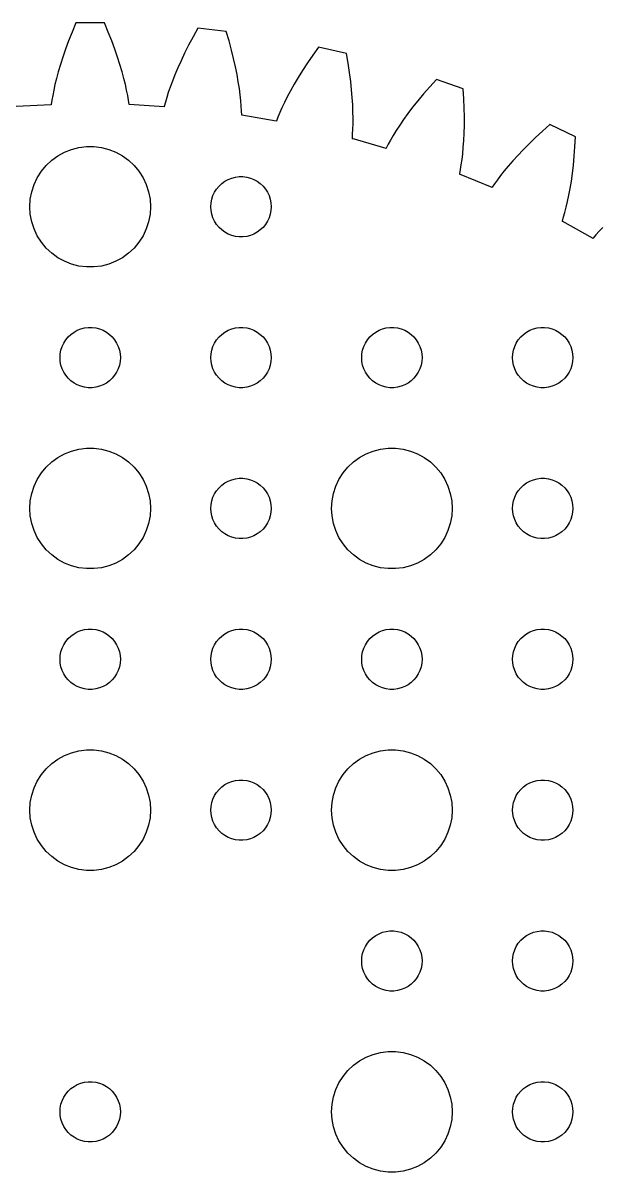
# Model space of a CAD drawing. Header units: metres. Extents: x -54 to 54, y 56 to 164.
# Drawn here: x -3.3 to 25.4, y 107 to 164.1 of the extents above; entities that cross this region are included whole.
import ezdxf

# ---------------------------------------------------------------- set-up
doc = ezdxf.new("R2010")
doc.units = ezdxf.units.M

msp = doc.modelspace()

# ---------------------------------------------------------------- linework, layer by layer
for p, q in [((-0.70746, 164.137), (-0.89977, 163.683)), ((0.70746, 164.137), (-0.70746, 164.137)), ((0.89977, 163.683), (0.70746, 164.137)), ((-0.89977, 163.683), (-1.07236, 163.248)), ((1.07236, 163.248), (0.89977, 163.683)), ((5.11647, 163.446), (4.89624, 163.033)), ((5.35844, 163.876), (5.11647, 163.446)), ((6.76447, 163.718), (5.35844, 163.876)), ((6.90468, 163.245), (6.76447, 163.718)), ((-1.22618, 162.833), (-1.36227, 162.438)), ((-1.07236, 163.248), (-1.22618, 162.833)), ((1.22618, 162.833), (1.07236, 163.248)), ((1.36227, 162.438), (1.22618, 162.833)), ((4.89624, 163.033), (4.69691, 162.638)), ((7.02747, 162.793), (6.90468, 163.245)), ((11.357, 162.937), (11.0684, 162.537)), ((12.7364, 162.623), (11.357, 162.937)), ((-1.36227, 162.438), (-1.48166, 162.065)), ((1.48166, 162.065), (1.36227, 162.438)), ((4.51752, 162.261), (4.35709, 161.904)), ((4.69691, 162.638), (4.51752, 162.261)), ((7.13385, 162.363), (7.02747, 162.793)), ((7.22493, 161.956), (7.13385, 162.363)), ((11.0684, 162.537), (10.8033, 162.151)), ((12.8228, 162.137), (12.7364, 162.623)), ((-1.58534, 161.714), (-1.67439, 161.384)), ((-1.48166, 162.065), (-1.58534, 161.714)), ((1.58534, 161.714), (1.48166, 162.065)), ((1.67439, 161.384), (1.58534, 161.714)), ((4.35709, 161.904), (4.21471, 161.566)), ((7.30177, 161.572), (7.22493, 161.956)), ((10.5609, 161.781), (10.3405, 161.427)), ((10.8033, 162.151), (10.5609, 161.781)), ((12.8942, 161.674), (12.8228, 162.137)), ((-1.67439, 161.384), (-1.74988, 161.078)), ((1.74988, 161.078), (1.67439, 161.384)), ((4.08936, 161.249), (3.98003, 160.953)), ((4.21471, 161.566), (4.08936, 161.249)), ((7.36545, 161.211), (7.30177, 161.572)), ((7.41708, 160.874), (7.36545, 161.211)), ((10.3405, 161.427), (10.1411, 161.089)), ((12.9518, 161.235), (12.8942, 161.674)), ((12.9967, 160.82), (12.9518, 161.235)), ((17.2127, 161.333), (16.8811, 160.968)), ((18.5482, 160.866), (17.2127, 161.333)), ((-1.81288, 160.795), (-1.86449, 160.535)), ((-1.74988, 161.078), (-1.81288, 160.795)), ((1.81288, 160.795), (1.74988, 161.078)), ((1.86449, 160.535), (1.81288, 160.795)), ((3.88571, 160.678), (3.80534, 160.426)), ((3.98003, 160.953), (3.88571, 160.678)), ((7.45778, 160.561), (7.41708, 160.874)), ((7.48868, 160.272), (7.45778, 160.561)), ((9.96176, 160.77), (9.80168, 160.469)), ((10.1411, 161.089), (9.96176, 160.77)), ((13.0301, 160.43), (12.9967, 160.82)), ((16.5744, 160.614), (16.2922, 160.273)), ((16.8811, 160.968), (16.5744, 160.614)), ((18.5796, 160.373), (18.5482, 160.866)), ((-1.93741, 160.073), (-3.6815, 159.98)), ((-1.90581, 160.299), (-1.93796, 160.088)), ((-1.93796, 160.088), (-1.93741, 160.073)), ((-1.86449, 160.535), (-1.90581, 160.299)), ((1.90581, 160.299), (1.86449, 160.535)), ((1.93796, 160.088), (1.90581, 160.299)), ((1.93758, 160.078), (1.93796, 160.088)), ((3.6812, 159.976), (1.93758, 160.078)), ((3.68224, 159.99), (3.6812, 159.976)), ((3.73788, 160.196), (3.68224, 159.99)), ((3.80534, 160.426), (3.73788, 160.196)), ((7.51086, 160.008), (7.48868, 160.272)), ((7.52553, 159.769), (7.51086, 160.008)), ((9.6599, 160.187), (9.53543, 159.925)), ((9.80168, 160.469), (9.6599, 160.187)), ((13.0529, 160.064), (13.0301, 160.43)), ((13.0665, 159.724), (13.0529, 160.064)), ((16.2922, 160.273), (16.0334, 159.946)), ((18.5988, 159.906), (18.5796, 160.373)), ((7.53378, 159.556), (7.52553, 159.769)), ((7.5323, 159.546), (7.53378, 159.556)), ((9.25356, 159.249), (7.5323, 159.546)), ((9.33456, 159.462), (9.25615, 159.263)), ((9.42732, 159.683), (9.33456, 159.462)), ((9.53543, 159.925), (9.42732, 159.683)), ((13.0719, 159.408), (13.0665, 159.724)), ((13.0703, 159.118), (13.0719, 159.408)), ((15.7975, 159.633), (15.5835, 159.335)), ((16.0334, 159.946), (15.7975, 159.633)), ((18.6069, 159.463), (18.5988, 159.906)), ((18.6051, 159.046), (18.6069, 159.463)), ((9.25615, 159.263), (9.25356, 159.249)), ((13.0506, 158.614), (13.0628, 158.853)), ((13.0628, 158.853), (13.0703, 159.118)), ((15.3908, 159.054), (15.2183, 158.79)), ((15.5835, 159.335), (15.3908, 159.054)), ((18.5945, 158.654), (18.6051, 159.046)), ((22.8519, 159.083), (22.4815, 158.757)), ((24.1267, 158.469), (22.8519, 159.083)), ((13.0323, 158.391), (13.0349, 158.4)), ((14.7095, 157.903), (13.0323, 158.391)), ((13.0349, 158.4), (13.0506, 158.614)), ((14.9308, 158.315), (14.8139, 158.106)), ((15.0652, 158.543), (14.9308, 158.315)), ((15.2183, 158.79), (15.0652, 158.543)), ((18.5516, 157.948), (18.5763, 158.288)), ((18.5763, 158.288), (18.5945, 158.654)), ((22.1372, 158.44), (21.8185, 158.133)), ((22.4815, 158.757), (22.1372, 158.44)), ((24.1028, 157.976), (24.1267, 158.469)), ((-1.60747, 157.533), (-1.27733, 157.714)), ((-1.27733, 157.714), (-0.92705, 157.853)), ((-0.92705, 157.853), (-0.56213, 157.947)), ((-0.56213, 157.947), (-0.18837, 157.994)), ((-0.18837, 157.994), (0.18837, 157.994)), ((0.18837, 157.994), (0.56213, 157.947)), ((0.56213, 157.947), (0.92705, 157.853)), ((0.92705, 157.853), (1.27733, 157.714)), ((1.27733, 157.714), (1.60747, 157.533)), ((14.7136, 157.917), (14.7095, 157.903)), ((14.8139, 158.106), (14.7136, 157.917)), ((18.5217, 157.634), (18.5516, 157.948)), ((21.5247, 157.836), (21.2552, 157.552)), ((21.8185, 158.133), (21.5247, 157.836)), ((24.0695, 157.509), (24.1028, 157.976)), ((-2.1869, 157.054), (-1.91226, 157.312)), ((-1.91226, 157.312), (-1.60747, 157.533)), ((1.60747, 157.533), (1.91226, 157.312)), ((1.91226, 157.312), (2.1869, 157.054)), ((18.4505, 157.083), (18.4875, 157.345)), ((18.4875, 157.345), (18.5217, 157.634)), ((21.0093, 157.28), (20.7863, 157.022)), ((21.2552, 157.552), (21.0093, 157.28)), ((24.028, 157.069), (24.0695, 157.509)), ((-2.62891, 156.445), (-2.42705, 156.763)), ((-2.42705, 156.763), (-2.1869, 157.054)), ((2.1869, 157.054), (2.42705, 156.763)), ((2.42705, 156.763), (2.62891, 156.445)), ((18.3684, 156.628), (18.3721, 156.637)), ((19.9805, 155.955), (18.3684, 156.628)), ((18.3721, 156.637), (18.4116, 156.847)), ((18.4116, 156.847), (18.4505, 157.083)), ((20.4056, 156.551), (20.2464, 156.339)), ((20.5853, 156.779), (20.4056, 156.551)), ((20.7863, 157.022), (20.5853, 156.779)), ((23.9251, 156.266), (23.9795, 156.654)), ((23.9795, 156.654), (24.028, 157.069)), ((-2.90575, 155.746), (-2.78932, 156.104)), ((-2.78932, 156.104), (-2.62891, 156.445)), ((2.62891, 156.445), (2.78932, 156.104)), ((2.78932, 156.104), (2.90575, 155.746)), ((6.28647, 155.882), (6.40654, 156.027)), ((6.40654, 156.027), (6.54385, 156.156)), ((6.54385, 156.156), (6.69626, 156.266)), ((6.69626, 156.266), (6.86133, 156.357)), ((6.86133, 156.357), (7.03647, 156.427)), ((7.03647, 156.427), (7.21892, 156.473)), ((7.21892, 156.473), (7.40581, 156.497)), ((7.40581, 156.497), (7.59418, 156.497)), ((7.59418, 156.497), (7.78107, 156.473)), ((7.78107, 156.473), (7.96352, 156.427)), ((7.96352, 156.427), (8.13866, 156.357)), ((8.13866, 156.357), (8.30373, 156.266)), ((8.30373, 156.266), (8.45613, 156.156)), ((8.45613, 156.156), (8.59344, 156.027)), ((8.59344, 156.027), (8.71352, 155.882)), ((19.9861, 155.968), (19.9805, 155.955)), ((20.1069, 156.145), (19.9861, 155.968)), ((20.2464, 156.339), (20.1069, 156.145)), ((23.866, 155.904), (23.9251, 156.266)), ((-2.97633, 155.376), (-2.90575, 155.746)), ((2.90575, 155.746), (2.97633, 155.376)), ((6.04712, 155.373), (6.10533, 155.552)), ((6.10533, 155.552), (6.18553, 155.723)), ((6.18553, 155.723), (6.28647, 155.882)), ((8.71352, 155.882), (8.81445, 155.723)), ((8.81445, 155.723), (8.89465, 155.552)), ((8.89465, 155.552), (8.95287, 155.373)), ((23.7385, 155.26), (23.8034, 155.569)), ((23.8034, 155.569), (23.866, 155.904)), ((-3, 155), (-2.97633, 155.376)), ((-2.97633, 154.624), (-3, 155)), ((2.97633, 155.376), (3, 155)), ((3, 155), (2.97633, 154.624)), ((6, 155), (6.01183, 155.188)), ((6.01183, 154.812), (6, 155)), ((6.01183, 155.188), (6.04712, 155.373)), ((8.95287, 155.373), (8.98816, 155.188)), ((8.98816, 155.188), (9, 155)), ((9, 155), (8.98816, 154.812)), ((23.6061, 154.721), (23.6723, 154.978)), ((23.6723, 154.978), (23.7385, 155.26)), ((-2.90575, 154.254), (-2.97633, 154.624)), ((-2.78932, 153.896), (-2.90575, 154.254)), ((2.90575, 154.254), (2.78932, 153.896)), ((2.97633, 154.624), (2.90575, 154.254)), ((6.04712, 154.627), (6.01183, 154.812)), ((6.10533, 154.448), (6.04712, 154.627)), ((6.18553, 154.277), (6.10533, 154.448)), ((6.28647, 154.118), (6.18553, 154.277)), ((8.81445, 154.277), (8.71352, 154.118)), ((8.89465, 154.448), (8.81445, 154.277)), ((8.95287, 154.627), (8.89465, 154.448)), ((8.98816, 154.812), (8.95287, 154.627)), ((23.4736, 154.278), (23.4782, 154.286)), ((25.0002, 153.429), (23.4736, 154.278)), ((23.4782, 154.286), (23.541, 154.491)), ((23.541, 154.491), (23.6061, 154.721)), ((-2.62891, 153.555), (-2.78932, 153.896)), ((2.78932, 153.896), (2.62891, 153.555)), ((6.40654, 153.973), (6.28647, 154.118)), ((6.54385, 153.844), (6.40654, 153.973)), ((6.69626, 153.734), (6.54385, 153.844)), ((6.86133, 153.643), (6.69626, 153.734)), ((8.30373, 153.734), (8.13866, 153.643)), ((8.45613, 153.844), (8.30373, 153.734)), ((8.59344, 153.973), (8.45613, 153.844)), ((8.71352, 154.118), (8.59344, 153.973)), ((25.3075, 153.781), (25.147, 153.603)), ((25.4894, 153.974), (25.3075, 153.781)), ((-2.42705, 153.237), (-2.62891, 153.555)), ((-2.1869, 152.946), (-2.42705, 153.237)), ((2.42705, 153.237), (2.1869, 152.946)), ((2.62891, 153.555), (2.42705, 153.237)), ((7.03647, 153.573), (6.86133, 153.643)), ((7.21892, 153.527), (7.03647, 153.573)), ((7.40581, 153.503), (7.21892, 153.527)), ((7.59418, 153.503), (7.40581, 153.503)), ((7.78107, 153.527), (7.59418, 153.503)), ((7.96352, 153.573), (7.78107, 153.527)), ((8.13866, 153.643), (7.96352, 153.573)), ((25.0072, 153.441), (25.0002, 153.429)), ((25.147, 153.603), (25.0072, 153.441)), ((-1.91226, 152.688), (-2.1869, 152.946)), ((-1.60747, 152.467), (-1.91226, 152.688)), ((1.91226, 152.688), (1.60747, 152.467)), ((2.1869, 152.946), (1.91226, 152.688)), ((-1.27733, 152.286), (-1.60747, 152.467)), ((-0.92705, 152.147), (-1.27733, 152.286)), ((-0.56213, 152.053), (-0.92705, 152.147)), ((-0.18837, 152.006), (-0.56213, 152.053)), ((0.18837, 152.006), (-0.18837, 152.006)), ((0.56213, 152.053), (0.18837, 152.006)), ((0.92705, 152.147), (0.56213, 152.053)), ((1.27733, 152.286), (0.92705, 152.147)), ((1.60747, 152.467), (1.27733, 152.286)), ((-1.09344, 148.527), (-0.95613, 148.656)), ((-0.95613, 148.656), (-0.80373, 148.766)), ((-0.80373, 148.766), (-0.63866, 148.857)), ((-0.63866, 148.857), (-0.46352, 148.927)), ((-0.46352, 148.927), (-0.28107, 148.973)), ((-0.28107, 148.973), (-0.09418, 148.997)), ((-0.09418, 148.997), (0.09418, 148.997)), ((0.09418, 148.997), (0.28107, 148.973)), ((0.28107, 148.973), (0.46352, 148.927)), ((0.46352, 148.927), (0.63866, 148.857)), ((0.63866, 148.857), (0.80373, 148.766)), ((0.80373, 148.766), (0.95613, 148.656)), ((0.95613, 148.656), (1.09344, 148.527)), ((6.40654, 148.527), (6.54385, 148.656)), ((6.54385, 148.656), (6.69626, 148.766)), ((6.69626, 148.766), (6.86133, 148.857)), ((6.86133, 148.857), (7.03647, 148.927)), ((7.03647, 148.927), (7.21892, 148.973)), ((7.21892, 148.973), (7.40581, 148.997)), ((7.40581, 148.997), (7.59418, 148.997)), ((7.59418, 148.997), (7.78107, 148.973)), ((7.78107, 148.973), (7.96352, 148.927)), ((7.96352, 148.927), (8.13866, 148.857)), ((8.13866, 148.857), (8.30373, 148.766)), ((8.30373, 148.766), (8.45613, 148.656)), ((8.45613, 148.656), (8.59344, 148.527)), ((13.9065, 148.527), (14.0439, 148.656)), ((14.0439, 148.656), (14.1963, 148.766)), ((14.1963, 148.766), (14.3613, 148.857)), ((14.3613, 148.857), (14.5365, 148.927)), ((14.5365, 148.927), (14.7189, 148.973)), ((14.7189, 148.973), (14.9058, 148.997)), ((14.9058, 148.997), (15.0942, 148.997)), ((15.0942, 148.997), (15.2811, 148.973)), ((15.2811, 148.973), (15.4635, 148.927)), ((15.4635, 148.927), (15.6387, 148.857)), ((15.6387, 148.857), (15.8037, 148.766)), ((15.8037, 148.766), (15.9561, 148.656)), ((15.9561, 148.656), (16.0934, 148.527)), ((21.4065, 148.527), (21.5439, 148.656)), ((21.5439, 148.656), (21.6963, 148.766)), ((21.6963, 148.766), (21.8613, 148.857)), ((21.8613, 148.857), (22.0365, 148.927)), ((22.0365, 148.927), (22.2189, 148.973)), ((22.2189, 148.973), (22.4058, 148.997)), ((22.4058, 148.997), (22.5942, 148.997)), ((22.5942, 148.997), (22.7811, 148.973)), ((22.7811, 148.973), (22.9635, 148.927)), ((22.9635, 148.927), (23.1387, 148.857)), ((23.1387, 148.857), (23.3037, 148.766)), ((23.3037, 148.766), (23.4561, 148.656)), ((23.4561, 148.656), (23.5934, 148.527)), ((-1.45287, 147.873), (-1.39465, 148.052)), ((-1.39465, 148.052), (-1.31445, 148.223)), ((-1.31445, 148.223), (-1.21352, 148.382)), ((-1.21352, 148.382), (-1.09344, 148.527)), ((1.09344, 148.527), (1.21352, 148.382)), ((1.21352, 148.382), (1.31445, 148.223)), ((1.31445, 148.223), (1.39465, 148.052)), ((1.39465, 148.052), (1.45287, 147.873)), ((6.04712, 147.873), (6.10533, 148.052)), ((6.10533, 148.052), (6.18553, 148.223)), ((6.18553, 148.223), (6.28647, 148.382)), ((6.28647, 148.382), (6.40654, 148.527)), ((8.59344, 148.527), (8.71352, 148.382)), ((8.71352, 148.382), (8.81445, 148.223)), ((8.81445, 148.223), (8.89465, 148.052)), ((8.89465, 148.052), (8.95287, 147.873)), ((13.5471, 147.873), (13.6053, 148.052)), ((13.6053, 148.052), (13.6855, 148.223)), ((13.6855, 148.223), (13.7865, 148.382)), ((13.7865, 148.382), (13.9065, 148.527)), ((16.0934, 148.527), (16.2135, 148.382)), ((16.2135, 148.382), (16.3145, 148.223)), ((16.3145, 148.223), (16.3947, 148.052)), ((16.3947, 148.052), (16.4529, 147.873)), ((21.0471, 147.873), (21.1053, 148.052)), ((21.1053, 148.052), (21.1855, 148.223)), ((21.1855, 148.223), (21.2865, 148.382)), ((21.2865, 148.382), (21.4065, 148.527)), ((23.5934, 148.527), (23.7135, 148.382)), ((23.7135, 148.382), (23.8145, 148.223)), ((23.8145, 148.223), (23.8947, 148.052)), ((23.8947, 148.052), (23.9529, 147.873)), ((-1.5, 147.5), (-1.48816, 147.688)), ((-1.48816, 147.312), (-1.5, 147.5)), ((-1.48816, 147.688), (-1.45287, 147.873)), ((1.45287, 147.873), (1.48816, 147.688)), ((1.48816, 147.688), (1.5, 147.5)), ((1.5, 147.5), (1.48816, 147.312)), ((6, 147.5), (6.01183, 147.688)), ((6.01183, 147.312), (6, 147.5)), ((6.01183, 147.688), (6.04712, 147.873)), ((8.95287, 147.873), (8.98816, 147.688)), ((8.98816, 147.688), (9, 147.5)), ((9, 147.5), (8.98816, 147.312)), ((13.5, 147.5), (13.5118, 147.688)), ((13.5118, 147.312), (13.5, 147.5)), ((13.5118, 147.688), (13.5471, 147.873)), ((16.4529, 147.873), (16.4882, 147.688)), ((16.4882, 147.688), (16.5, 147.5)), ((16.5, 147.5), (16.4882, 147.312)), ((21, 147.5), (21.0118, 147.688)), ((21.0118, 147.312), (21, 147.5)), ((21.0118, 147.688), (21.0471, 147.873)), ((23.9529, 147.873), (23.9882, 147.688)), ((23.9882, 147.688), (24, 147.5)), ((24, 147.5), (23.9882, 147.312)), ((-1.45287, 147.127), (-1.48816, 147.312)), ((-1.39465, 146.948), (-1.45287, 147.127)), ((-1.31445, 146.777), (-1.39465, 146.948)), ((1.39465, 146.948), (1.31445, 146.777)), ((1.45287, 147.127), (1.39465, 146.948)), ((1.48816, 147.312), (1.45287, 147.127)), ((6.04712, 147.127), (6.01183, 147.312)), ((6.10533, 146.948), (6.04712, 147.127)), ((6.18553, 146.777), (6.10533, 146.948)), ((8.89465, 146.948), (8.81445, 146.777)), ((8.95287, 147.127), (8.89465, 146.948)), ((8.98816, 147.312), (8.95287, 147.127)), ((13.5471, 147.127), (13.5118, 147.312)), ((13.6053, 146.948), (13.5471, 147.127)), ((13.6855, 146.777), (13.6053, 146.948)), ((16.3947, 146.948), (16.3145, 146.777)), ((16.4529, 147.127), (16.3947, 146.948)), ((16.4882, 147.312), (16.4529, 147.127)), ((21.0471, 147.127), (21.0118, 147.312)), ((21.1053, 146.948), (21.0471, 147.127)), ((21.1855, 146.777), (21.1053, 146.948)), ((23.8947, 146.948), (23.8145, 146.777)), ((23.9529, 147.127), (23.8947, 146.948)), ((23.9882, 147.312), (23.9529, 147.127)), ((-1.21352, 146.618), (-1.31445, 146.777)), ((-1.09344, 146.473), (-1.21352, 146.618)), ((-0.95613, 146.344), (-1.09344, 146.473)), ((-0.80373, 146.234), (-0.95613, 146.344)), ((0.95613, 146.344), (0.80373, 146.234)), ((1.09344, 146.473), (0.95613, 146.344)), ((1.21352, 146.618), (1.09344, 146.473)), ((1.31445, 146.777), (1.21352, 146.618)), ((6.28647, 146.618), (6.18553, 146.777)), ((6.40654, 146.473), (6.28647, 146.618)), ((6.54385, 146.344), (6.40654, 146.473)), ((6.69626, 146.234), (6.54385, 146.344)), ((8.45613, 146.344), (8.30373, 146.234)), ((8.59344, 146.473), (8.45613, 146.344)), ((8.71352, 146.618), (8.59344, 146.473)), ((8.81445, 146.777), (8.71352, 146.618)), ((13.7865, 146.618), (13.6855, 146.777)), ((13.9065, 146.473), (13.7865, 146.618)), ((14.0439, 146.344), (13.9065, 146.473)), ((14.1963, 146.234), (14.0439, 146.344)), ((15.9561, 146.344), (15.8037, 146.234)), ((16.0934, 146.473), (15.9561, 146.344)), ((16.2135, 146.618), (16.0934, 146.473)), ((16.3145, 146.777), (16.2135, 146.618)), ((21.2865, 146.618), (21.1855, 146.777)), ((21.4065, 146.473), (21.2865, 146.618)), ((21.5439, 146.344), (21.4065, 146.473)), ((21.6963, 146.234), (21.5439, 146.344)), ((23.4561, 146.344), (23.3037, 146.234)), ((23.5934, 146.473), (23.4561, 146.344)), ((23.7135, 146.618), (23.5934, 146.473)), ((23.8145, 146.777), (23.7135, 146.618)), ((-0.63866, 146.143), (-0.80373, 146.234)), ((-0.46352, 146.073), (-0.63866, 146.143)), ((-0.28107, 146.027), (-0.46352, 146.073)), ((-0.09418, 146.003), (-0.28107, 146.027)), ((0.09418, 146.003), (-0.09418, 146.003)), ((0.28107, 146.027), (0.09418, 146.003)), ((0.46352, 146.073), (0.28107, 146.027)), ((0.63866, 146.143), (0.46352, 146.073)), ((0.80373, 146.234), (0.63866, 146.143)), ((6.86133, 146.143), (6.69626, 146.234)), ((7.03647, 146.073), (6.86133, 146.143)), ((7.21892, 146.027), (7.03647, 146.073)), ((7.40581, 146.003), (7.21892, 146.027)), ((7.59418, 146.003), (7.40581, 146.003)), ((7.78107, 146.027), (7.59418, 146.003)), ((7.96352, 146.073), (7.78107, 146.027)), ((8.13866, 146.143), (7.96352, 146.073)), ((8.30373, 146.234), (8.13866, 146.143)), ((14.3613, 146.143), (14.1963, 146.234)), ((14.5365, 146.073), (14.3613, 146.143)), ((14.7189, 146.027), (14.5365, 146.073)), ((14.9058, 146.003), (14.7189, 146.027)), ((15.0942, 146.003), (14.9058, 146.003)), ((15.2811, 146.027), (15.0942, 146.003)), ((15.4635, 146.073), (15.2811, 146.027)), ((15.6387, 146.143), (15.4635, 146.073)), ((15.8037, 146.234), (15.6387, 146.143)), ((21.8613, 146.143), (21.6963, 146.234)), ((22.0365, 146.073), (21.8613, 146.143)), ((22.2189, 146.027), (22.0365, 146.073)), ((22.4058, 146.003), (22.2189, 146.027)), ((22.5942, 146.003), (22.4058, 146.003)), ((22.7811, 146.027), (22.5942, 146.003)), ((22.9635, 146.073), (22.7811, 146.027)), ((23.1387, 146.143), (22.9635, 146.073)), ((23.3037, 146.234), (23.1387, 146.143)), ((-1.27733, 142.714), (-0.92705, 142.853)), ((-0.92705, 142.853), (-0.56213, 142.947)), ((-0.56213, 142.947), (-0.18837, 142.994)), ((-0.18837, 142.994), (0.18837, 142.994)), ((0.18837, 142.994), (0.56213, 142.947)), ((0.56213, 142.947), (0.92705, 142.853)), ((0.92705, 142.853), (1.27733, 142.714)), ((13.7227, 142.714), (14.0729, 142.853)), ((14.0729, 142.853), (14.4379, 142.947)), ((14.4379, 142.947), (14.8116, 142.994)), ((14.8116, 142.994), (15.1884, 142.994)), ((15.1884, 142.994), (15.5621, 142.947)), ((15.5621, 142.947), (15.927, 142.853)), ((15.927, 142.853), (16.2773, 142.714)), ((-2.1869, 142.054), (-1.91226, 142.312)), ((-1.91226, 142.312), (-1.60747, 142.533)), ((-1.60747, 142.533), (-1.27733, 142.714)), ((1.27733, 142.714), (1.60747, 142.533)), ((1.60747, 142.533), (1.91226, 142.312)), ((1.91226, 142.312), (2.1869, 142.054)), ((12.8131, 142.054), (13.0877, 142.312)), ((13.0877, 142.312), (13.3925, 142.533)), ((13.3925, 142.533), (13.7227, 142.714)), ((16.2773, 142.714), (16.6075, 142.533)), ((16.6075, 142.533), (16.9123, 142.312)), ((16.9123, 142.312), (17.1869, 142.054)), ((-2.62891, 141.445), (-2.42705, 141.763)), ((-2.42705, 141.763), (-2.1869, 142.054)), ((2.1869, 142.054), (2.42705, 141.763)), ((2.42705, 141.763), (2.62891, 141.445)), ((12.3711, 141.445), (12.5729, 141.763)), ((12.5729, 141.763), (12.8131, 142.054)), ((17.1869, 142.054), (17.427, 141.763)), ((17.427, 141.763), (17.6289, 141.445)), ((-2.78932, 141.104), (-2.62891, 141.445)), ((2.62891, 141.445), (2.78932, 141.104)), ((6.40654, 141.027), (6.54385, 141.156)), ((6.54385, 141.156), (6.69626, 141.266)), ((6.69626, 141.266), (6.86133, 141.357)), ((6.86133, 141.357), (7.03647, 141.427)), ((7.03647, 141.427), (7.21892, 141.473)), ((7.21892, 141.473), (7.40581, 141.497)), ((7.40581, 141.497), (7.59418, 141.497)), ((7.59418, 141.497), (7.78107, 141.473)), ((7.78107, 141.473), (7.96352, 141.427)), ((7.96352, 141.427), (8.13866, 141.357)), ((8.13866, 141.357), (8.30373, 141.266)), ((8.30373, 141.266), (8.45613, 141.156)), ((8.45613, 141.156), (8.59344, 141.027)), ((12.2107, 141.104), (12.3711, 141.445)), ((17.6289, 141.445), (17.7893, 141.104)), ((21.4065, 141.027), (21.5439, 141.156)), ((21.5439, 141.156), (21.6963, 141.266)), ((21.6963, 141.266), (21.8613, 141.357)), ((21.8613, 141.357), (22.0365, 141.427)), ((22.0365, 141.427), (22.2189, 141.473)), ((22.2189, 141.473), (22.4058, 141.497)), ((22.4058, 141.497), (22.5942, 141.497)), ((22.5942, 141.497), (22.7811, 141.473)), ((22.7811, 141.473), (22.9635, 141.427)), ((22.9635, 141.427), (23.1387, 141.357)), ((23.1387, 141.357), (23.3037, 141.266)), ((23.3037, 141.266), (23.4561, 141.156)), ((23.4561, 141.156), (23.5934, 141.027)), ((-2.97633, 140.376), (-2.90575, 140.746)), ((-2.90575, 140.746), (-2.78932, 141.104)), ((2.78932, 141.104), (2.90575, 140.746)), ((2.90575, 140.746), (2.97633, 140.376)), ((6.04712, 140.373), (6.10533, 140.552)), ((6.10533, 140.552), (6.18553, 140.723)), ((6.18553, 140.723), (6.28647, 140.882)), ((6.28647, 140.882), (6.40654, 141.027)), ((8.59344, 141.027), (8.71352, 140.882)), ((8.71352, 140.882), (8.81445, 140.723)), ((8.81445, 140.723), (8.89465, 140.552)), ((8.89465, 140.552), (8.95287, 140.373)), ((12.0237, 140.376), (12.0942, 140.746)), ((12.0942, 140.746), (12.2107, 141.104)), ((17.7893, 141.104), (17.9057, 140.746)), ((17.9057, 140.746), (17.9763, 140.376)), ((21.0471, 140.373), (21.1053, 140.552)), ((21.1053, 140.552), (21.1855, 140.723)), ((21.1855, 140.723), (21.2865, 140.882)), ((21.2865, 140.882), (21.4065, 141.027)), ((23.5934, 141.027), (23.7135, 140.882)), ((23.7135, 140.882), (23.8145, 140.723)), ((23.8145, 140.723), (23.8947, 140.552)), ((23.8947, 140.552), (23.9529, 140.373)), ((-3, 140), (-2.97633, 140.376)), ((-2.97633, 139.624), (-3, 140)), ((2.97633, 140.376), (3, 140)), ((3, 140), (2.97633, 139.624)), ((6, 140), (6.01183, 140.188)), ((6.01183, 139.812), (6, 140)), ((6.01183, 140.188), (6.04712, 140.373)), ((8.95287, 140.373), (8.98816, 140.188)), ((8.98816, 140.188), (9, 140)), ((9, 140), (8.98816, 139.812)), ((12, 140), (12.0237, 140.376)), ((12.0237, 139.624), (12, 140)), ((17.9763, 140.376), (18, 140)), ((18, 140), (17.9763, 139.624)), ((21, 140), (21.0118, 140.188)), ((21.0118, 139.812), (21, 140)), ((21.0118, 140.188), (21.0471, 140.373)), ((23.9529, 140.373), (23.9882, 140.188)), ((23.9882, 140.188), (24, 140)), ((24, 140), (23.9882, 139.812)), ((-2.90575, 139.254), (-2.97633, 139.624)), ((2.97633, 139.624), (2.90575, 139.254)), ((6.04712, 139.627), (6.01183, 139.812)), ((6.10533, 139.448), (6.04712, 139.627)), ((6.18553, 139.277), (6.10533, 139.448)), ((8.89465, 139.448), (8.81445, 139.277)), ((8.95287, 139.627), (8.89465, 139.448)), ((8.98816, 139.812), (8.95287, 139.627)), ((12.0942, 139.254), (12.0237, 139.624)), ((17.9763, 139.624), (17.9057, 139.254)), ((21.0471, 139.627), (21.0118, 139.812)), ((21.1053, 139.448), (21.0471, 139.627)), ((21.1855, 139.277), (21.1053, 139.448)), ((23.8947, 139.448), (23.8145, 139.277)), ((23.9529, 139.627), (23.8947, 139.448)), ((23.9882, 139.812), (23.9529, 139.627)), ((-2.78932, 138.896), (-2.90575, 139.254)), ((-2.62891, 138.555), (-2.78932, 138.896)), ((2.78932, 138.896), (2.62891, 138.555)), ((2.90575, 139.254), (2.78932, 138.896)), ((6.28647, 139.118), (6.18553, 139.277)), ((6.40654, 138.973), (6.28647, 139.118)), ((6.54385, 138.844), (6.40654, 138.973)), ((6.69626, 138.734), (6.54385, 138.844)), ((8.45613, 138.844), (8.30373, 138.734)), ((8.59344, 138.973), (8.45613, 138.844)), ((8.71352, 139.118), (8.59344, 138.973)), ((8.81445, 139.277), (8.71352, 139.118)), ((12.2107, 138.896), (12.0942, 139.254)), ((12.3711, 138.555), (12.2107, 138.896)), ((17.7893, 138.896), (17.6289, 138.555)), ((17.9057, 139.254), (17.7893, 138.896)), ((21.2865, 139.118), (21.1855, 139.277)), ((21.4065, 138.973), (21.2865, 139.118)), ((21.5439, 138.844), (21.4065, 138.973)), ((21.6963, 138.734), (21.5439, 138.844)), ((23.4561, 138.844), (23.3037, 138.734)), ((23.5934, 138.973), (23.4561, 138.844)), ((23.7135, 139.118), (23.5934, 138.973)), ((23.8145, 139.277), (23.7135, 139.118)), ((-2.42705, 138.237), (-2.62891, 138.555)), ((2.62891, 138.555), (2.42705, 138.237)), ((6.86133, 138.643), (6.69626, 138.734)), ((7.03647, 138.573), (6.86133, 138.643)), ((7.21892, 138.527), (7.03647, 138.573)), ((7.40581, 138.503), (7.21892, 138.527)), ((7.59418, 138.503), (7.40581, 138.503)), ((7.78107, 138.527), (7.59418, 138.503)), ((7.96352, 138.573), (7.78107, 138.527)), ((8.13866, 138.643), (7.96352, 138.573)), ((8.30373, 138.734), (8.13866, 138.643)), ((12.5729, 138.237), (12.3711, 138.555)), ((17.6289, 138.555), (17.427, 138.237)), ((21.8613, 138.643), (21.6963, 138.734)), ((22.0365, 138.573), (21.8613, 138.643)), ((22.2189, 138.527), (22.0365, 138.573)), ((22.4058, 138.503), (22.2189, 138.527)), ((22.5942, 138.503), (22.4058, 138.503)), ((22.7811, 138.527), (22.5942, 138.503)), ((22.9635, 138.573), (22.7811, 138.527)), ((23.1387, 138.643), (22.9635, 138.573)), ((23.3037, 138.734), (23.1387, 138.643)), ((-2.1869, 137.946), (-2.42705, 138.237)), ((-1.91226, 137.688), (-2.1869, 137.946)), ((-1.60747, 137.467), (-1.91226, 137.688)), ((1.91226, 137.688), (1.60747, 137.467)), ((2.1869, 137.946), (1.91226, 137.688)), ((2.42705, 138.237), (2.1869, 137.946)), ((12.8131, 137.946), (12.5729, 138.237)), ((13.0877, 137.688), (12.8131, 137.946)), ((13.3925, 137.467), (13.0877, 137.688)), ((16.9123, 137.688), (16.6075, 137.467)), ((17.1869, 137.946), (16.9123, 137.688)), ((17.427, 138.237), (17.1869, 137.946)), ((-1.27733, 137.286), (-1.60747, 137.467)), ((-0.92705, 137.147), (-1.27733, 137.286)), ((-0.56213, 137.053), (-0.92705, 137.147)), ((0.92705, 137.147), (0.56213, 137.053)), ((1.27733, 137.286), (0.92705, 137.147)), ((1.60747, 137.467), (1.27733, 137.286)), ((13.7227, 137.286), (13.3925, 137.467)), ((14.0729, 137.147), (13.7227, 137.286)), ((14.4379, 137.053), (14.0729, 137.147)), ((15.927, 137.147), (15.5621, 137.053)), ((16.2773, 137.286), (15.927, 137.147)), ((16.6075, 137.467), (16.2773, 137.286)), ((-0.18837, 137.006), (-0.56213, 137.053)), ((0.18837, 137.006), (-0.18837, 137.006)), ((0.56213, 137.053), (0.18837, 137.006)), ((14.8116, 137.006), (14.4379, 137.053)), ((15.1884, 137.006), (14.8116, 137.006)), ((15.5621, 137.053), (15.1884, 137.006)), ((-0.95613, 133.656), (-0.80373, 133.766)), ((-0.80373, 133.766), (-0.63866, 133.857)), ((-0.63866, 133.857), (-0.46352, 133.927)), ((-0.46352, 133.927), (-0.28107, 133.973)), ((-0.28107, 133.973), (-0.09418, 133.997)), ((-0.09418, 133.997), (0.09418, 133.997)), ((0.09418, 133.997), (0.28107, 133.973)), ((0.28107, 133.973), (0.46352, 133.927)), ((0.46352, 133.927), (0.63866, 133.857)), ((0.63866, 133.857), (0.80373, 133.766)), ((0.80373, 133.766), (0.95613, 133.656)), ((6.54385, 133.656), (6.69626, 133.766)), ((6.69626, 133.766), (6.86133, 133.857)), ((6.86133, 133.857), (7.03647, 133.927)), ((7.03647, 133.927), (7.21892, 133.973)), ((7.21892, 133.973), (7.40581, 133.997)), ((7.40581, 133.997), (7.59418, 133.997)), ((7.59418, 133.997), (7.78107, 133.973)), ((7.78107, 133.973), (7.96352, 133.927)), ((7.96352, 133.927), (8.13866, 133.857)), ((8.13866, 133.857), (8.30373, 133.766)), ((8.30373, 133.766), (8.45613, 133.656)), ((14.0439, 133.656), (14.1963, 133.766)), ((14.1963, 133.766), (14.3613, 133.857)), ((14.3613, 133.857), (14.5365, 133.927)), ((14.5365, 133.927), (14.7189, 133.973)), ((14.7189, 133.973), (14.9058, 133.997)), ((14.9058, 133.997), (15.0942, 133.997)), ((15.0942, 133.997), (15.2811, 133.973)), ((15.2811, 133.973), (15.4635, 133.927)), ((15.4635, 133.927), (15.6387, 133.857)), ((15.6387, 133.857), (15.8037, 133.766)), ((15.8037, 133.766), (15.9561, 133.656)), ((21.5439, 133.656), (21.6963, 133.766)), ((21.6963, 133.766), (21.8613, 133.857)), ((21.8613, 133.857), (22.0365, 133.927)), ((22.0365, 133.927), (22.2189, 133.973)), ((22.2189, 133.973), (22.4058, 133.997)), ((22.4058, 133.997), (22.5942, 133.997)), ((22.5942, 133.997), (22.7811, 133.973)), ((22.7811, 133.973), (22.9635, 133.927)), ((22.9635, 133.927), (23.1387, 133.857)), ((23.1387, 133.857), (23.3037, 133.766)), ((23.3037, 133.766), (23.4561, 133.656)), ((-1.39465, 133.052), (-1.31445, 133.223)), ((-1.31445, 133.223), (-1.21352, 133.382)), ((-1.21352, 133.382), (-1.09344, 133.527)), ((-1.09344, 133.527), (-0.95613, 133.656)), ((0.95613, 133.656), (1.09344, 133.527)), ((1.09344, 133.527), (1.21352, 133.382)), ((1.21352, 133.382), (1.31445, 133.223)), ((1.31445, 133.223), (1.39465, 133.052)), ((6.10533, 133.052), (6.18553, 133.223)), ((6.18553, 133.223), (6.28647, 133.382)), ((6.28647, 133.382), (6.40654, 133.527)), ((6.40654, 133.527), (6.54385, 133.656)), ((8.45613, 133.656), (8.59344, 133.527)), ((8.59344, 133.527), (8.71352, 133.382)), ((8.71352, 133.382), (8.81445, 133.223)), ((8.81445, 133.223), (8.89465, 133.052)), ((13.6053, 133.052), (13.6855, 133.223)), ((13.6855, 133.223), (13.7865, 133.382)), ((13.7865, 133.382), (13.9065, 133.527)), ((13.9065, 133.527), (14.0439, 133.656)), ((15.9561, 133.656), (16.0934, 133.527)), ((16.0934, 133.527), (16.2135, 133.382)), ((16.2135, 133.382), (16.3145, 133.223)), ((16.3145, 133.223), (16.3947, 133.052)), ((21.1053, 133.052), (21.1855, 133.223)), ((21.1855, 133.223), (21.2865, 133.382)), ((21.2865, 133.382), (21.4065, 133.527)), ((21.4065, 133.527), (21.5439, 133.656)), ((23.4561, 133.656), (23.5934, 133.527)), ((23.5934, 133.527), (23.7135, 133.382)), ((23.7135, 133.382), (23.8145, 133.223)), ((23.8145, 133.223), (23.8947, 133.052)), ((-1.5, 132.5), (-1.48816, 132.688)), ((-1.48816, 132.688), (-1.45287, 132.873)), ((-1.45287, 132.873), (-1.39465, 133.052)), ((1.39465, 133.052), (1.45287, 132.873)), ((1.45287, 132.873), (1.48816, 132.688)), ((1.48816, 132.688), (1.5, 132.5)), ((6, 132.5), (6.01183, 132.688)), ((6.01183, 132.688), (6.04712, 132.873)), ((6.04712, 132.873), (6.10533, 133.052)), ((8.89465, 133.052), (8.95287, 132.873)), ((8.95287, 132.873), (8.98816, 132.688)), ((8.98816, 132.688), (9, 132.5)), ((13.5, 132.5), (13.5118, 132.688)), ((13.5118, 132.688), (13.5471, 132.873)), ((13.5471, 132.873), (13.6053, 133.052)), ((16.3947, 133.052), (16.4529, 132.873)), ((16.4529, 132.873), (16.4882, 132.688)), ((16.4882, 132.688), (16.5, 132.5)), ((21, 132.5), (21.0118, 132.688)), ((21.0118, 132.688), (21.0471, 132.873)), ((21.0471, 132.873), (21.1053, 133.052)), ((23.8947, 133.052), (23.9529, 132.873)), ((23.9529, 132.873), (23.9882, 132.688)), ((23.9882, 132.688), (24, 132.5)), ((-1.48816, 132.312), (-1.5, 132.5)), ((-1.45287, 132.127), (-1.48816, 132.312)), ((-1.39465, 131.948), (-1.45287, 132.127)), ((1.45287, 132.127), (1.39465, 131.948)), ((1.48816, 132.312), (1.45287, 132.127)), ((1.5, 132.5), (1.48816, 132.312)), ((6.01183, 132.312), (6, 132.5)), ((6.04712, 132.127), (6.01183, 132.312)), ((6.10533, 131.948), (6.04712, 132.127)), ((8.95287, 132.127), (8.89465, 131.948)), ((8.98816, 132.312), (8.95287, 132.127)), ((9, 132.5), (8.98816, 132.312)), ((13.5118, 132.312), (13.5, 132.5)), ((13.5471, 132.127), (13.5118, 132.312)), ((13.6053, 131.948), (13.5471, 132.127)), ((16.4529, 132.127), (16.3947, 131.948)), ((16.4882, 132.312), (16.4529, 132.127)), ((16.5, 132.5), (16.4882, 132.312)), ((21.0118, 132.312), (21, 132.5)), ((21.0471, 132.127), (21.0118, 132.312)), ((21.1053, 131.948), (21.0471, 132.127)), ((23.9529, 132.127), (23.8947, 131.948)), ((23.9882, 132.312), (23.9529, 132.127)), ((24, 132.5), (23.9882, 132.312)), ((-1.31445, 131.777), (-1.39465, 131.948)), ((-1.21352, 131.618), (-1.31445, 131.777)), ((-1.09344, 131.473), (-1.21352, 131.618)), ((-0.95613, 131.344), (-1.09344, 131.473)), ((1.09344, 131.473), (0.95613, 131.344)), ((1.21352, 131.618), (1.09344, 131.473)), ((1.31445, 131.777), (1.21352, 131.618)), ((1.39465, 131.948), (1.31445, 131.777)), ((6.18553, 131.777), (6.10533, 131.948)), ((6.28647, 131.618), (6.18553, 131.777)), ((6.40654, 131.473), (6.28647, 131.618)), ((6.54385, 131.344), (6.40654, 131.473)), ((8.59344, 131.473), (8.45613, 131.344)), ((8.71352, 131.618), (8.59344, 131.473)), ((8.81445, 131.777), (8.71352, 131.618)), ((8.89465, 131.948), (8.81445, 131.777)), ((13.6855, 131.777), (13.6053, 131.948)), ((13.7865, 131.618), (13.6855, 131.777)), ((13.9065, 131.473), (13.7865, 131.618)), ((14.0439, 131.344), (13.9065, 131.473)), ((16.0934, 131.473), (15.9561, 131.344)), ((16.2135, 131.618), (16.0934, 131.473)), ((16.3145, 131.777), (16.2135, 131.618)), ((16.3947, 131.948), (16.3145, 131.777)), ((21.1855, 131.777), (21.1053, 131.948)), ((21.2865, 131.618), (21.1855, 131.777)), ((21.4065, 131.473), (21.2865, 131.618)), ((21.5439, 131.344), (21.4065, 131.473)), ((23.5934, 131.473), (23.4561, 131.344)), ((23.7135, 131.618), (23.5934, 131.473)), ((23.8145, 131.777), (23.7135, 131.618)), ((23.8947, 131.948), (23.8145, 131.777)), ((-0.80373, 131.234), (-0.95613, 131.344)), ((-0.63866, 131.143), (-0.80373, 131.234)), ((-0.46352, 131.073), (-0.63866, 131.143)), ((-0.28107, 131.027), (-0.46352, 131.073)), ((-0.09418, 131.003), (-0.28107, 131.027)), ((0.09418, 131.003), (-0.09418, 131.003)), ((0.28107, 131.027), (0.09418, 131.003)), ((0.46352, 131.073), (0.28107, 131.027)), ((0.63866, 131.143), (0.46352, 131.073)), ((0.80373, 131.234), (0.63866, 131.143)), ((0.95613, 131.344), (0.80373, 131.234)), ((6.69626, 131.234), (6.54385, 131.344)), ((6.86133, 131.143), (6.69626, 131.234)), ((7.03647, 131.073), (6.86133, 131.143)), ((7.21892, 131.027), (7.03647, 131.073)), ((7.40581, 131.003), (7.21892, 131.027)), ((7.59418, 131.003), (7.40581, 131.003)), ((7.78107, 131.027), (7.59418, 131.003)), ((7.96352, 131.073), (7.78107, 131.027)), ((8.13866, 131.143), (7.96352, 131.073)), ((8.30373, 131.234), (8.13866, 131.143)), ((8.45613, 131.344), (8.30373, 131.234)), ((14.1963, 131.234), (14.0439, 131.344)), ((14.3613, 131.143), (14.1963, 131.234)), ((14.5365, 131.073), (14.3613, 131.143)), ((14.7189, 131.027), (14.5365, 131.073)), ((14.9058, 131.003), (14.7189, 131.027)), ((15.0942, 131.003), (14.9058, 131.003)), ((15.2811, 131.027), (15.0942, 131.003)), ((15.4635, 131.073), (15.2811, 131.027)), ((15.6387, 131.143), (15.4635, 131.073)), ((15.8037, 131.234), (15.6387, 131.143)), ((15.9561, 131.344), (15.8037, 131.234)), ((21.6963, 131.234), (21.5439, 131.344)), ((21.8613, 131.143), (21.6963, 131.234)), ((22.0365, 131.073), (21.8613, 131.143)), ((22.2189, 131.027), (22.0365, 131.073)), ((22.4058, 131.003), (22.2189, 131.027)), ((22.5942, 131.003), (22.4058, 131.003)), ((22.7811, 131.027), (22.5942, 131.003)), ((22.9635, 131.073), (22.7811, 131.027)), ((23.1387, 131.143), (22.9635, 131.073)), ((23.3037, 131.234), (23.1387, 131.143)), ((23.4561, 131.344), (23.3037, 131.234)), ((-0.56213, 127.947), (-0.18837, 127.994)), ((-0.18837, 127.994), (0.18837, 127.994)), ((0.18837, 127.994), (0.56213, 127.947)), ((14.4379, 127.947), (14.8116, 127.994)), ((14.8116, 127.994), (15.1884, 127.994)), ((15.1884, 127.994), (15.5621, 127.947)), ((-1.91226, 127.312), (-1.60747, 127.533)), ((-1.60747, 127.533), (-1.27733, 127.714)), ((-1.27733, 127.714), (-0.92705, 127.853)), ((-0.92705, 127.853), (-0.56213, 127.947)), ((0.56213, 127.947), (0.92705, 127.853)), ((0.92705, 127.853), (1.27733, 127.714)), ((1.27733, 127.714), (1.60747, 127.533)), ((1.60747, 127.533), (1.91226, 127.312)), ((13.0877, 127.312), (13.3925, 127.533)), ((13.3925, 127.533), (13.7227, 127.714)), ((13.7227, 127.714), (14.0729, 127.853)), ((14.0729, 127.853), (14.4379, 127.947)), ((15.5621, 127.947), (15.927, 127.853)), ((15.927, 127.853), (16.2773, 127.714)), ((16.2773, 127.714), (16.6075, 127.533)), ((16.6075, 127.533), (16.9123, 127.312)), ((-2.42705, 126.763), (-2.1869, 127.054)), ((-2.1869, 127.054), (-1.91226, 127.312)), ((1.91226, 127.312), (2.1869, 127.054)), ((2.1869, 127.054), (2.42705, 126.763)), ((12.5729, 126.763), (12.8131, 127.054)), ((12.8131, 127.054), (13.0877, 127.312)), ((16.9123, 127.312), (17.1869, 127.054)), ((17.1869, 127.054), (17.427, 126.763)), ((-2.78932, 126.104), (-2.62891, 126.445)), ((-2.62891, 126.445), (-2.42705, 126.763)), ((2.42705, 126.763), (2.62891, 126.445)), ((2.62891, 126.445), (2.78932, 126.104)), ((6.54385, 126.156), (6.69626, 126.266)), ((6.69626, 126.266), (6.86133, 126.357)), ((6.86133, 126.357), (7.03647, 126.427)), ((7.03647, 126.427), (7.21892, 126.473)), ((7.21892, 126.473), (7.40581, 126.497)), ((7.40581, 126.497), (7.59418, 126.497)), ((7.59418, 126.497), (7.78107, 126.473)), ((7.78107, 126.473), (7.96352, 126.427)), ((7.96352, 126.427), (8.13866, 126.357)), ((8.13866, 126.357), (8.30373, 126.266)), ((8.30373, 126.266), (8.45613, 126.156)), ((12.2107, 126.104), (12.3711, 126.445)), ((12.3711, 126.445), (12.5729, 126.763)), ((17.427, 126.763), (17.6289, 126.445)), ((17.6289, 126.445), (17.7893, 126.104)), ((21.5439, 126.156), (21.6963, 126.266)), ((21.6963, 126.266), (21.8613, 126.357)), ((21.8613, 126.357), (22.0365, 126.427)), ((22.0365, 126.427), (22.2189, 126.473)), ((22.2189, 126.473), (22.4058, 126.497)), ((22.4058, 126.497), (22.5942, 126.497)), ((22.5942, 126.497), (22.7811, 126.473)), ((22.7811, 126.473), (22.9635, 126.427)), ((22.9635, 126.427), (23.1387, 126.357)), ((23.1387, 126.357), (23.3037, 126.266)), ((23.3037, 126.266), (23.4561, 126.156)), ((-2.97633, 125.376), (-2.90575, 125.746)), ((-2.90575, 125.746), (-2.78932, 126.104)), ((2.78932, 126.104), (2.90575, 125.746)), ((2.90575, 125.746), (2.97633, 125.376)), ((6.10533, 125.552), (6.18553, 125.723)), ((6.18553, 125.723), (6.28647, 125.882)), ((6.28647, 125.882), (6.40654, 126.027)), ((6.40654, 126.027), (6.54385, 126.156)), ((8.45613, 126.156), (8.59344, 126.027)), ((8.59344, 126.027), (8.71352, 125.882)), ((8.71352, 125.882), (8.81445, 125.723)), ((8.81445, 125.723), (8.89465, 125.552)), ((12.0237, 125.376), (12.0942, 125.746)), ((12.0942, 125.746), (12.2107, 126.104)), ((17.7893, 126.104), (17.9057, 125.746)), ((17.9057, 125.746), (17.9763, 125.376)), ((21.1053, 125.552), (21.1855, 125.723)), ((21.1855, 125.723), (21.2865, 125.882)), ((21.2865, 125.882), (21.4065, 126.027)), ((21.4065, 126.027), (21.5439, 126.156)), ((23.4561, 126.156), (23.5934, 126.027)), ((23.5934, 126.027), (23.7135, 125.882)), ((23.7135, 125.882), (23.8145, 125.723)), ((23.8145, 125.723), (23.8947, 125.552)), ((-3, 125), (-2.97633, 125.376)), ((2.97633, 125.376), (3, 125)), ((6, 125), (6.01183, 125.188)), ((6.01183, 125.188), (6.04712, 125.373)), ((6.04712, 125.373), (6.10533, 125.552)), ((8.89465, 125.552), (8.95287, 125.373)), ((8.95287, 125.373), (8.98816, 125.188)), ((8.98816, 125.188), (9, 125)), ((12, 125), (12.0237, 125.376)), ((17.9763, 125.376), (18, 125)), ((21, 125), (21.0118, 125.188)), ((21.0118, 125.188), (21.0471, 125.373)), ((21.0471, 125.373), (21.1053, 125.552)), ((23.8947, 125.552), (23.9529, 125.373)), ((23.9529, 125.373), (23.9882, 125.188)), ((23.9882, 125.188), (24, 125)), ((-2.97633, 124.624), (-3, 125)), ((-2.90575, 124.254), (-2.97633, 124.624)), ((2.97633, 124.624), (2.90575, 124.254)), ((3, 125), (2.97633, 124.624)), ((6.01183, 124.812), (6, 125)), ((6.04712, 124.627), (6.01183, 124.812)), ((6.10533, 124.448), (6.04712, 124.627)), ((8.95287, 124.627), (8.89465, 124.448)), ((8.98816, 124.812), (8.95287, 124.627)), ((9, 125), (8.98816, 124.812)), ((12.0237, 124.624), (12, 125)), ((12.0942, 124.254), (12.0237, 124.624)), ((17.9763, 124.624), (17.9057, 124.254)), ((18, 125), (17.9763, 124.624)), ((21.0118, 124.812), (21, 125)), ((21.0471, 124.627), (21.0118, 124.812)), ((21.1053, 124.448), (21.0471, 124.627)), ((23.9529, 124.627), (23.8947, 124.448)), ((23.9882, 124.812), (23.9529, 124.627)), ((24, 125), (23.9882, 124.812)), ((-2.78932, 123.896), (-2.90575, 124.254)), ((2.90575, 124.254), (2.78932, 123.896)), ((6.18553, 124.277), (6.10533, 124.448)), ((6.28647, 124.118), (6.18553, 124.277)), ((6.40654, 123.973), (6.28647, 124.118)), ((8.71352, 124.118), (8.59344, 123.973)), ((8.81445, 124.277), (8.71352, 124.118)), ((8.89465, 124.448), (8.81445, 124.277)), ((12.2107, 123.896), (12.0942, 124.254)), ((17.9057, 124.254), (17.7893, 123.896)), ((21.1855, 124.277), (21.1053, 124.448)), ((21.2865, 124.118), (21.1855, 124.277)), ((21.4065, 123.973), (21.2865, 124.118)), ((23.7135, 124.118), (23.5934, 123.973)), ((23.8145, 124.277), (23.7135, 124.118)), ((23.8947, 124.448), (23.8145, 124.277)), ((-2.62891, 123.555), (-2.78932, 123.896)), ((-2.42705, 123.237), (-2.62891, 123.555)), ((2.62891, 123.555), (2.42705, 123.237)), ((2.78932, 123.896), (2.62891, 123.555)), ((6.54385, 123.844), (6.40654, 123.973)), ((6.69626, 123.734), (6.54385, 123.844)), ((6.86133, 123.643), (6.69626, 123.734)), ((7.03647, 123.573), (6.86133, 123.643)), ((7.21892, 123.527), (7.03647, 123.573)), ((7.40581, 123.503), (7.21892, 123.527)), ((7.59418, 123.503), (7.40581, 123.503)), ((7.78107, 123.527), (7.59418, 123.503)), ((7.96352, 123.573), (7.78107, 123.527)), ((8.13866, 123.643), (7.96352, 123.573)), ((8.30373, 123.734), (8.13866, 123.643)), ((8.45613, 123.844), (8.30373, 123.734)), ((8.59344, 123.973), (8.45613, 123.844)), ((12.3711, 123.555), (12.2107, 123.896)), ((12.5729, 123.237), (12.3711, 123.555)), ((17.6289, 123.555), (17.427, 123.237)), ((17.7893, 123.896), (17.6289, 123.555)), ((21.5439, 123.844), (21.4065, 123.973)), ((21.6963, 123.734), (21.5439, 123.844)), ((21.8613, 123.643), (21.6963, 123.734)), ((22.0365, 123.573), (21.8613, 123.643)), ((22.2189, 123.527), (22.0365, 123.573)), ((22.4058, 123.503), (22.2189, 123.527)), ((22.5942, 123.503), (22.4058, 123.503)), ((22.7811, 123.527), (22.5942, 123.503)), ((22.9635, 123.573), (22.7811, 123.527)), ((23.1387, 123.643), (22.9635, 123.573)), ((23.3037, 123.734), (23.1387, 123.643)), ((23.4561, 123.844), (23.3037, 123.734)), ((23.5934, 123.973), (23.4561, 123.844)), ((-2.1869, 122.946), (-2.42705, 123.237)), ((-1.91226, 122.688), (-2.1869, 122.946)), ((2.1869, 122.946), (1.91226, 122.688)), ((2.42705, 123.237), (2.1869, 122.946)), ((12.8131, 122.946), (12.5729, 123.237)), ((13.0877, 122.688), (12.8131, 122.946)), ((17.1869, 122.946), (16.9123, 122.688)), ((17.427, 123.237), (17.1869, 122.946)), ((-1.60747, 122.467), (-1.91226, 122.688)), ((-1.27733, 122.286), (-1.60747, 122.467)), ((-0.92705, 122.147), (-1.27733, 122.286)), ((1.27733, 122.286), (0.92705, 122.147)), ((1.60747, 122.467), (1.27733, 122.286)), ((1.91226, 122.688), (1.60747, 122.467)), ((13.3925, 122.467), (13.0877, 122.688)), ((13.7227, 122.286), (13.3925, 122.467)), ((14.0729, 122.147), (13.7227, 122.286)), ((16.2773, 122.286), (15.927, 122.147)), ((16.6075, 122.467), (16.2773, 122.286)), ((16.9123, 122.688), (16.6075, 122.467)), ((-0.56213, 122.053), (-0.92705, 122.147)), ((-0.18837, 122.006), (-0.56213, 122.053)), ((0.18837, 122.006), (-0.18837, 122.006)), ((0.56213, 122.053), (0.18837, 122.006)), ((0.92705, 122.147), (0.56213, 122.053)), ((14.4379, 122.053), (14.0729, 122.147)), ((14.8116, 122.006), (14.4379, 122.053)), ((15.1884, 122.006), (14.8116, 122.006)), ((15.5621, 122.053), (15.1884, 122.006)), ((15.927, 122.147), (15.5621, 122.053)), ((14.1963, 118.766), (14.3613, 118.857)), ((14.3613, 118.857), (14.5365, 118.927)), ((14.5365, 118.927), (14.7189, 118.973)), ((14.7189, 118.973), (14.9058, 118.997)), ((14.9058, 118.997), (15.0942, 118.997)), ((15.0942, 118.997), (15.2811, 118.973)), ((15.2811, 118.973), (15.4635, 118.927)), ((15.4635, 118.927), (15.6387, 118.857)), ((15.6387, 118.857), (15.8037, 118.766)), ((21.6963, 118.766), (21.8613, 118.857)), ((21.8613, 118.857), (22.0365, 118.927)), ((22.0365, 118.927), (22.2189, 118.973)), ((22.2189, 118.973), (22.4058, 118.997)), ((22.4058, 118.997), (22.5942, 118.997)), ((22.5942, 118.997), (22.7811, 118.973)), ((22.7811, 118.973), (22.9635, 118.927)), ((22.9635, 118.927), (23.1387, 118.857)), ((23.1387, 118.857), (23.3037, 118.766)), ((13.6855, 118.223), (13.7865, 118.382)), ((13.7865, 118.382), (13.9065, 118.527)), ((13.9065, 118.527), (14.0439, 118.656)), ((14.0439, 118.656), (14.1963, 118.766)), ((15.8037, 118.766), (15.9561, 118.656)), ((15.9561, 118.656), (16.0934, 118.527)), ((16.0934, 118.527), (16.2135, 118.382)), ((16.2135, 118.382), (16.3145, 118.223)), ((21.1855, 118.223), (21.2865, 118.382)), ((21.2865, 118.382), (21.4065, 118.527)), ((21.4065, 118.527), (21.5439, 118.656)), ((21.5439, 118.656), (21.6963, 118.766)), ((23.3037, 118.766), (23.4561, 118.656)), ((23.4561, 118.656), (23.5934, 118.527)), ((23.5934, 118.527), (23.7135, 118.382)), ((23.7135, 118.382), (23.8145, 118.223)), ((13.5118, 117.688), (13.5471, 117.873)), ((13.5471, 117.873), (13.6053, 118.052)), ((13.6053, 118.052), (13.6855, 118.223)), ((16.3145, 118.223), (16.3947, 118.052)), ((16.3947, 118.052), (16.4529, 117.873)), ((16.4529, 117.873), (16.4882, 117.688)), ((21.0118, 117.688), (21.0471, 117.873)), ((21.0471, 117.873), (21.1053, 118.052)), ((21.1053, 118.052), (21.1855, 118.223)), ((23.8145, 118.223), (23.8947, 118.052)), ((23.8947, 118.052), (23.9529, 117.873)), ((23.9529, 117.873), (23.9882, 117.688)), ((13.5, 117.5), (13.5118, 117.688)), ((13.5118, 117.312), (13.5, 117.5)), ((13.5471, 117.127), (13.5118, 117.312)), ((13.6053, 116.948), (13.5471, 117.127)), ((16.4529, 117.127), (16.3947, 116.948)), ((16.4882, 117.312), (16.4529, 117.127)), ((16.4882, 117.688), (16.5, 117.5)), ((16.5, 117.5), (16.4882, 117.312)), ((21, 117.5), (21.0118, 117.688)), ((21.0118, 117.312), (21, 117.5)), ((21.0471, 117.127), (21.0118, 117.312)), ((21.1053, 116.948), (21.0471, 117.127)), ((23.9529, 117.127), (23.8947, 116.948)), ((23.9882, 117.312), (23.9529, 117.127)), ((23.9882, 117.688), (24, 117.5)), ((24, 117.5), (23.9882, 117.312)), ((13.6855, 116.777), (13.6053, 116.948)), ((13.7865, 116.618), (13.6855, 116.777)), ((13.9065, 116.473), (13.7865, 116.618)), ((16.2135, 116.618), (16.0934, 116.473)), ((16.3145, 116.777), (16.2135, 116.618)), ((16.3947, 116.948), (16.3145, 116.777)), ((21.1855, 116.777), (21.1053, 116.948)), ((21.2865, 116.618), (21.1855, 116.777)), ((21.4065, 116.473), (21.2865, 116.618)), ((23.7135, 116.618), (23.5934, 116.473)), ((23.8145, 116.777), (23.7135, 116.618)), ((23.8947, 116.948), (23.8145, 116.777)), ((14.0439, 116.344), (13.9065, 116.473)), ((14.1963, 116.234), (14.0439, 116.344)), ((14.3613, 116.143), (14.1963, 116.234)), ((14.5365, 116.073), (14.3613, 116.143)), ((14.7189, 116.027), (14.5365, 116.073)), ((14.9058, 116.003), (14.7189, 116.027)), ((15.0942, 116.003), (14.9058, 116.003)), ((15.2811, 116.027), (15.0942, 116.003)), ((15.4635, 116.073), (15.2811, 116.027)), ((15.6387, 116.143), (15.4635, 116.073)), ((15.8037, 116.234), (15.6387, 116.143)), ((15.9561, 116.344), (15.8037, 116.234)), ((16.0934, 116.473), (15.9561, 116.344)), ((21.5439, 116.344), (21.4065, 116.473)), ((21.6963, 116.234), (21.5439, 116.344)), ((21.8613, 116.143), (21.6963, 116.234)), ((22.0365, 116.073), (21.8613, 116.143)), ((22.2189, 116.027), (22.0365, 116.073)), ((22.4058, 116.003), (22.2189, 116.027)), ((22.5942, 116.003), (22.4058, 116.003)), ((22.7811, 116.027), (22.5942, 116.003)), ((22.9635, 116.073), (22.7811, 116.027)), ((23.1387, 116.143), (22.9635, 116.073)), ((23.3037, 116.234), (23.1387, 116.143)), ((23.4561, 116.344), (23.3037, 116.234)), ((23.5934, 116.473), (23.4561, 116.344)), ((13.3925, 112.533), (13.7227, 112.714)), ((13.7227, 112.714), (14.0729, 112.853)), ((14.0729, 112.853), (14.4379, 112.947)), ((14.4379, 112.947), (14.8116, 112.994)), ((14.8116, 112.994), (15.1884, 112.994)), ((15.1884, 112.994), (15.5621, 112.947)), ((15.5621, 112.947), (15.927, 112.853)), ((15.927, 112.853), (16.2773, 112.714)), ((16.2773, 112.714), (16.6075, 112.533)), ((12.5729, 111.763), (12.8131, 112.054)), ((12.8131, 112.054), (13.0877, 112.312)), ((13.0877, 112.312), (13.3925, 112.533)), ((16.6075, 112.533), (16.9123, 112.312)), ((16.9123, 112.312), (17.1869, 112.054)), ((17.1869, 112.054), (17.427, 111.763)), ((-0.63866, 111.357), (-0.46352, 111.427)), ((-0.46352, 111.427), (-0.28107, 111.473)), ((-0.28107, 111.473), (-0.09418, 111.497)), ((-0.09418, 111.497), (0.09418, 111.497)), ((0.09418, 111.497), (0.28107, 111.473)), ((0.28107, 111.473), (0.46352, 111.427)), ((0.46352, 111.427), (0.63866, 111.357)), ((12.2107, 111.104), (12.3711, 111.445)), ((12.3711, 111.445), (12.5729, 111.763)), ((17.427, 111.763), (17.6289, 111.445)), ((17.6289, 111.445), (17.7893, 111.104)), ((21.8613, 111.357), (22.0365, 111.427)), ((22.0365, 111.427), (22.2189, 111.473)), ((22.2189, 111.473), (22.4058, 111.497)), ((22.4058, 111.497), (22.5942, 111.497)), ((22.5942, 111.497), (22.7811, 111.473)), ((22.7811, 111.473), (22.9635, 111.427)), ((22.9635, 111.427), (23.1387, 111.357)), ((-1.31445, 110.723), (-1.21352, 110.882)), ((-1.21352, 110.882), (-1.09344, 111.027)), ((-1.09344, 111.027), (-0.95613, 111.156)), ((-0.95613, 111.156), (-0.80373, 111.266)), ((-0.80373, 111.266), (-0.63866, 111.357)), ((0.63866, 111.357), (0.80373, 111.266)), ((0.80373, 111.266), (0.95613, 111.156)), ((0.95613, 111.156), (1.09344, 111.027)), ((1.09344, 111.027), (1.21352, 110.882)), ((1.21352, 110.882), (1.31445, 110.723)), ((12.0942, 110.746), (12.2107, 111.104)), ((17.7893, 111.104), (17.9057, 110.746)), ((21.1855, 110.723), (21.2865, 110.882)), ((21.2865, 110.882), (21.4065, 111.027)), ((21.4065, 111.027), (21.5439, 111.156)), ((21.5439, 111.156), (21.6963, 111.266)), ((21.6963, 111.266), (21.8613, 111.357)), ((23.1387, 111.357), (23.3037, 111.266)), ((23.3037, 111.266), (23.4561, 111.156)), ((23.4561, 111.156), (23.5934, 111.027)), ((23.5934, 111.027), (23.7135, 110.882)), ((23.7135, 110.882), (23.8145, 110.723)), ((-1.48816, 110.188), (-1.45287, 110.373)), ((-1.45287, 110.373), (-1.39465, 110.552)), ((-1.39465, 110.552), (-1.31445, 110.723)), ((1.31445, 110.723), (1.39465, 110.552)), ((1.39465, 110.552), (1.45287, 110.373)), ((1.45287, 110.373), (1.48816, 110.188)), ((12, 110), (12.0237, 110.376)), ((12.0237, 110.376), (12.0942, 110.746)), ((17.9057, 110.746), (17.9763, 110.376)), ((17.9763, 110.376), (18, 110)), ((21.0118, 110.188), (21.0471, 110.373)), ((21.0471, 110.373), (21.1053, 110.552)), ((21.1053, 110.552), (21.1855, 110.723)), ((23.8145, 110.723), (23.8947, 110.552)), ((23.8947, 110.552), (23.9529, 110.373)), ((23.9529, 110.373), (23.9882, 110.188)), ((-1.5, 110), (-1.48816, 110.188)), ((-1.48816, 109.812), (-1.5, 110)), ((-1.45287, 109.627), (-1.48816, 109.812)), ((1.48816, 109.812), (1.45287, 109.627)), ((1.48816, 110.188), (1.5, 110)), ((1.5, 110), (1.48816, 109.812)), ((12.0237, 109.624), (12, 110)), ((18, 110), (17.9763, 109.624)), ((21, 110), (21.0118, 110.188)), ((21.0118, 109.812), (21, 110)), ((21.0471, 109.627), (21.0118, 109.812)), ((23.9882, 109.812), (23.9529, 109.627)), ((23.9882, 110.188), (24, 110)), ((24, 110), (23.9882, 109.812)), ((-1.39465, 109.448), (-1.45287, 109.627)), ((-1.31445, 109.277), (-1.39465, 109.448)), ((-1.21352, 109.118), (-1.31445, 109.277)), ((1.31445, 109.277), (1.21352, 109.118)), ((1.39465, 109.448), (1.31445, 109.277)), ((1.45287, 109.627), (1.39465, 109.448)), ((12.0942, 109.254), (12.0237, 109.624)), ((12.2107, 108.896), (12.0942, 109.254)), ((17.9057, 109.254), (17.7893, 108.896)), ((17.9763, 109.624), (17.9057, 109.254)), ((21.1053, 109.448), (21.0471, 109.627)), ((21.1855, 109.277), (21.1053, 109.448)), ((21.2865, 109.118), (21.1855, 109.277)), ((23.8145, 109.277), (23.7135, 109.118)), ((23.8947, 109.448), (23.8145, 109.277)), ((23.9529, 109.627), (23.8947, 109.448)), ((-1.09344, 108.973), (-1.21352, 109.118)), ((-0.95613, 108.844), (-1.09344, 108.973)), ((-0.80373, 108.734), (-0.95613, 108.844)), ((-0.63866, 108.643), (-0.80373, 108.734)), ((-0.46352, 108.573), (-0.63866, 108.643)), ((-0.28107, 108.527), (-0.46352, 108.573)), ((0.46352, 108.573), (0.28107, 108.527)), ((0.63866, 108.643), (0.46352, 108.573)), ((0.80373, 108.734), (0.63866, 108.643)), ((0.95613, 108.844), (0.80373, 108.734)), ((1.09344, 108.973), (0.95613, 108.844)), ((1.21352, 109.118), (1.09344, 108.973)), ((12.3711, 108.555), (12.2107, 108.896)), ((12.5729, 108.237), (12.3711, 108.555)), ((17.6289, 108.555), (17.427, 108.237)), ((17.7893, 108.896), (17.6289, 108.555)), ((21.4065, 108.973), (21.2865, 109.118)), ((21.5439, 108.844), (21.4065, 108.973)), ((21.6963, 108.734), (21.5439, 108.844)), ((21.8613, 108.643), (21.6963, 108.734)), ((22.0365, 108.573), (21.8613, 108.643)), ((22.2189, 108.527), (22.0365, 108.573)), ((22.9635, 108.573), (22.7811, 108.527)), ((23.1387, 108.643), (22.9635, 108.573)), ((23.3037, 108.734), (23.1387, 108.643)), ((23.4561, 108.844), (23.3037, 108.734)), ((23.5934, 108.973), (23.4561, 108.844)), ((23.7135, 109.118), (23.5934, 108.973)), ((-0.09418, 108.503), (-0.28107, 108.527)), ((0.09418, 108.503), (-0.09418, 108.503)), ((0.28107, 108.527), (0.09418, 108.503)), ((12.8131, 107.946), (12.5729, 108.237)), ((17.427, 108.237), (17.1869, 107.946)), ((22.4058, 108.503), (22.2189, 108.527)), ((22.5942, 108.503), (22.4058, 108.503)), ((22.7811, 108.527), (22.5942, 108.503)), ((13.0877, 107.688), (12.8131, 107.946)), ((13.3925, 107.467), (13.0877, 107.688)), ((13.7227, 107.286), (13.3925, 107.467)), ((16.6075, 107.467), (16.2773, 107.286)), ((16.9123, 107.688), (16.6075, 107.467)), ((17.1869, 107.946), (16.9123, 107.688)), ((14.0729, 107.147), (13.7227, 107.286)), ((14.4379, 107.053), (14.0729, 107.147)), ((14.8116, 107.006), (14.4379, 107.053)), ((15.1884, 107.006), (14.8116, 107.006)), ((15.5621, 107.053), (15.1884, 107.006)), ((15.927, 107.147), (15.5621, 107.053)), ((16.2773, 107.286), (15.927, 107.147))]:
    msp.add_line(p, q)

doc.saveas('drawing.dxf')
